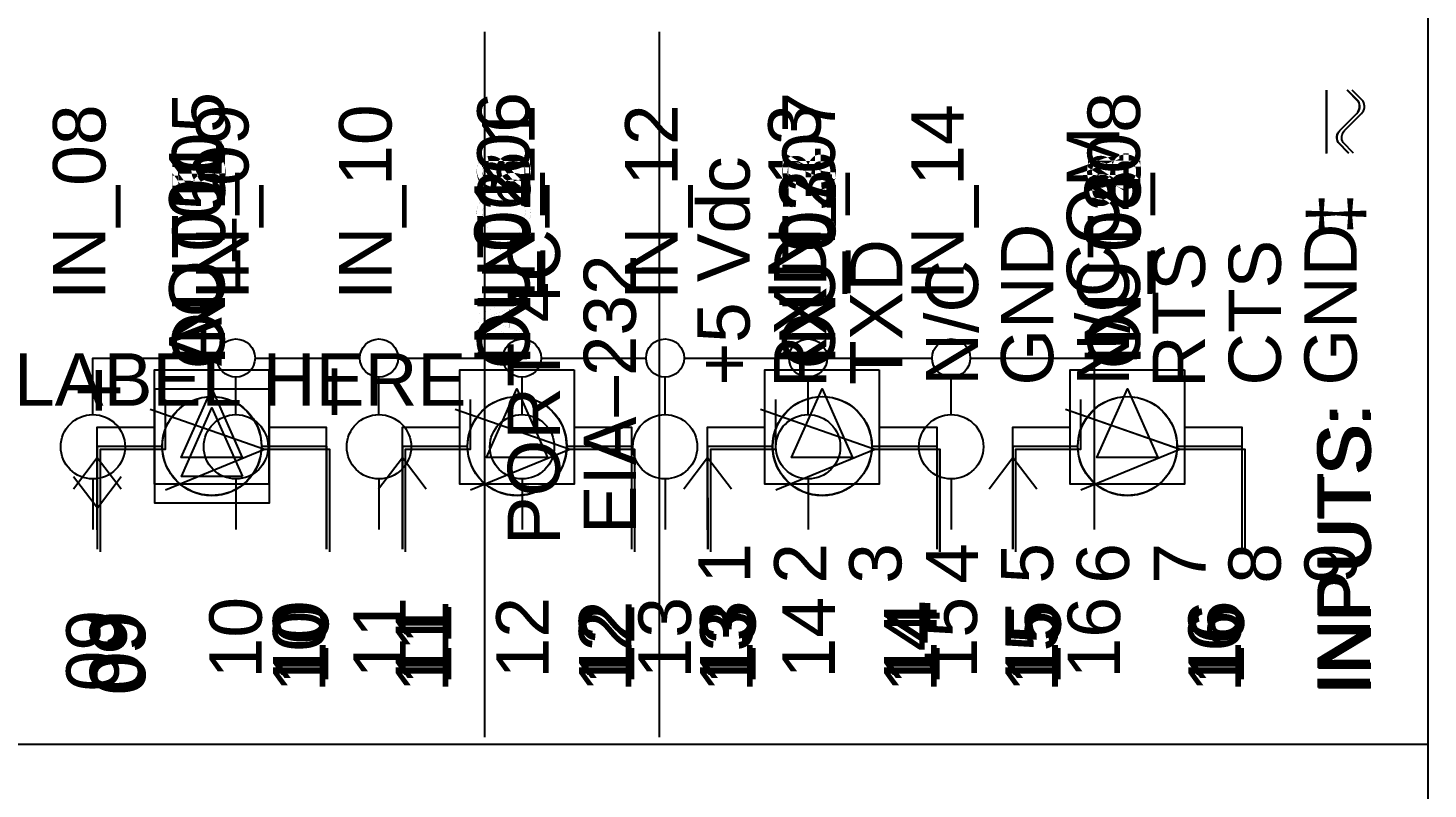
# Model space of a CAD drawing. Extents: x 0.3 to 23.7, y 0.2 to 17.8.
# Drawn here: x 11.554 to 13.389, y 5.007 to 6.005 of the extents above; entities that cross this region are included whole.
import ezdxf

# ---------------------------------------------------------------- set-up
doc = ezdxf.new("R2010")
doc.units = 0
doc.header["$MEASUREMENT"] = 0
for name, color, linetype in [('2_01__0-__EMPTY', 7, 'CONTINUOUS'), ('2_02__A-__SERIAL_COMMUNICA', 7, 'CONTINUOUS'), ('2_03__B-___3__DI___4__DO__', 7, 'CONTINUOUS'), ('2_04__1-___4__DI___4__DO_E', 7, 'CONTINUOUS'), ('2_05__C-___4__DI___4__DO_F', 7, 'CONTINUOUS'), ('2_06__D-___4__DI___3__DO_E', 7, 'CONTINUOUS'), ('2_07__2A___8__DO__ELECTROM', 7, 'CONTINUOUS'), ('2_08__2B___8__DO__ELECTROM', 7, 'CONTINUOUS'), ('2_09__2C___8__DO_ELECTROME', 7, 'CONTINUOUS'), ('2_10__2D___8__DO_ELECTROME', 7, 'CONTINUOUS'), ('2_11__2G___8__DO_ELECTROME', 7, 'CONTINUOUS'), ('2_12__3-___8__DI', 7, 'CONTINUOUS'), ('2_13__4-___14__DI', 7, 'CONTINUOUS'), ('2_14__5-___8__AI___20_MA_O', 7, 'CONTINUOUS'), ('2_15__6-___4__AI___4__AO__', 7, 'CONTINUOUS'), ('6_00_____DWG', 7, 'CONTINUOUS')]:
    doc.layers.add(name, color=color, linetype=linetype)
doc.styles.add('ARIAL', font='arial.ttf')

msp = doc.modelspace()

# ---------------------------------------------------------------- linework, layer by layer
at = {"layer": '2_02__A-__SERIAL_COMMUNICA'}
for points in [[(12.1526, 5.0748), (12.1526, 5.9998)], [(12.3814, 5.0748), (12.3814, 5.9998)]]:
    msp.add_lwpolyline(points, dxfattribs=at)
at = {"layer": '2_03__B-___3__DI___4__DO__'}
for points in [[(13.2558, 5.8404), (13.2558, 5.9234)], [(11.8697, 5.5314), (11.8697, 5.3814), (11.7197, 5.3814), (11.7197, 5.5314), (11.8697, 5.5314)], [(11.8347, 5.4164), (11.7547, 5.4164), (11.7947, 5.5064), (11.8347, 5.4164)], [(11.6448, 5.3214), (11.6447, 5.4564), (11.7197, 5.4564)], [(11.8697, 5.4564), (11.9449, 5.4564), (11.9449, 5.3214)], [(12.0447, 5.3214), (12.0447, 5.4564), (12.1299, 5.4564)], [(12.2599, 5.4564), (12.3448, 5.4564), (12.3448, 5.3214)], [(12.4447, 5.3214), (12.4447, 5.4564), (12.5298, 5.4564)], [(12.6598, 5.4564), (12.7448, 5.4564), (12.7448, 5.3214)], [(12.8447, 5.3214), (12.8447, 5.4564), (12.9298, 5.4564)], [(13.0598, 5.4564), (13.1448, 5.4564), (13.1448, 5.3214)], [(11.6135, 5.4164), (11.6447, 5.3752), (11.6759, 5.4164)]]:
    msp.add_lwpolyline(points, dxfattribs=at)
msp.add_lwpolyline([(13.2911, 5.8404), (13.2773, 5.8544, -0.328455), (13.2794, 5.8704), (13.3016, 5.8927, 0.339292), (13.3036, 5.9086), (13.2891, 5.9234)], format="xyb", dxfattribs=at)
for centre in [(12.1949, 5.4564), (12.5948, 5.4564), (12.9948, 5.4564)]:
    msp.add_circle(centre, 0.065, dxfattribs=at)
at = {"layer": '2_04__1-___4__DI___4__DO_E'}
for points in [[(13.2558, 5.8404), (13.2558, 5.9234)], [(11.6446, 5.3214), (11.6446, 5.4564), (11.7296, 5.4564)], [(11.8596, 5.4564), (11.9446, 5.4564), (11.9446, 5.3214)], [(12.0447, 5.3214), (12.0447, 5.4564), (12.1296, 5.4564)], [(12.2597, 5.4564), (12.3447, 5.4564), (12.3447, 5.3214)], [(12.4447, 5.3214), (12.4447, 5.4564), (12.5297, 5.4564)], [(12.6597, 5.4564), (12.7447, 5.4564), (12.7447, 5.3214)], [(12.8446, 5.3214), (12.8446, 5.4564), (12.9298, 5.4564)], [(13.0598, 5.4564), (13.1448, 5.4564), (13.1448, 5.3214)]]:
    msp.add_lwpolyline(points, dxfattribs=at)
msp.add_lwpolyline([(13.2911, 5.8404), (13.2773, 5.8544, -0.328455), (13.2794, 5.8704), (13.3016, 5.8927, 0.339292), (13.3036, 5.9086), (13.2891, 5.9234)], format="xyb", dxfattribs=at)
for points in [[(11.7946, 5.5214), (11.8077, 5.52), (11.8199, 5.5163), (11.8309, 5.5103), (11.8406, 5.5023), (11.8485, 5.4927), (11.8545, 5.4817), (11.8583, 5.4695), (11.8596, 5.4564), (11.8583, 5.4433), (11.8545, 5.4311), (11.8485, 5.42), (11.8406, 5.4104), (11.8309, 5.4025), (11.8199, 5.3965), (11.8077, 5.3927), (11.7946, 5.3914), (11.7815, 5.3927), (11.7693, 5.3965), (11.7583, 5.4025), (11.7486, 5.4104), (11.7407, 5.42), (11.7347, 5.4311), (11.7309, 5.4433), (11.7296, 5.4564), (11.7309, 5.4695), (11.7347, 5.4817), (11.7407, 5.4927), (11.7486, 5.5023), (11.7583, 5.5103), (11.7693, 5.5163), (11.7815, 5.52)], [(12.1947, 5.5214), (12.2078, 5.52), (12.22, 5.5163), (12.231, 5.5103), (12.2406, 5.5023), (12.2486, 5.4927), (12.2546, 5.4817), (12.2583, 5.4695), (12.2597, 5.4564), (12.2583, 5.4433), (12.2546, 5.4311), (12.2486, 5.42), (12.2406, 5.4104), (12.231, 5.4025), (12.22, 5.3965), (12.2078, 5.3927), (12.1947, 5.3914), (12.1816, 5.3927), (12.1694, 5.3965), (12.1583, 5.4025), (12.1487, 5.4104), (12.1408, 5.42), (12.1348, 5.4311), (12.131, 5.4433), (12.1297, 5.4564), (12.131, 5.4695), (12.1348, 5.4817), (12.1408, 5.4927), (12.1487, 5.5023), (12.1583, 5.5103), (12.1694, 5.5163), (12.1816, 5.52)], [(12.5947, 5.5214), (12.6078, 5.52), (12.62, 5.5163), (12.6311, 5.5103), (12.6407, 5.5023), (12.6486, 5.4927), (12.6546, 5.4817), (12.6584, 5.4695), (12.6597, 5.4564), (12.6584, 5.4433), (12.6546, 5.4311), (12.6486, 5.42), (12.6407, 5.4104), (12.6311, 5.4025), (12.62, 5.3965), (12.6078, 5.3927), (12.5947, 5.3914), (12.5816, 5.3927), (12.5694, 5.3965), (12.5584, 5.4025), (12.5488, 5.4104), (12.5408, 5.42), (12.5348, 5.4311), (12.5311, 5.4433), (12.5297, 5.4564), (12.5311, 5.4695), (12.5348, 5.4817), (12.5408, 5.4927), (12.5488, 5.5023), (12.5584, 5.5103), (12.5694, 5.5163), (12.5816, 5.52)], [(12.9948, 5.5214), (13.0079, 5.52), (13.0201, 5.5163), (13.0311, 5.5103), (13.0408, 5.5023), (13.0487, 5.4927), (13.0547, 5.4817), (13.0585, 5.4695), (13.0598, 5.4564), (13.0585, 5.4433), (13.0547, 5.4311), (13.0487, 5.42), (13.0408, 5.4104), (13.0311, 5.4025), (13.0201, 5.3965), (13.0079, 5.3927), (12.9948, 5.3914), (12.9817, 5.3927), (12.9695, 5.3965), (12.9585, 5.4025), (12.9488, 5.4104), (12.9409, 5.42), (12.9349, 5.4311), (12.9311, 5.4433), (12.9298, 5.4564), (12.9311, 5.4695), (12.9349, 5.4817), (12.9409, 5.4927), (12.9488, 5.5023), (12.9585, 5.5103), (12.9695, 5.5163), (12.9817, 5.52)]]:
    msp.add_lwpolyline(points, close=True, dxfattribs=at)
for centre in [(11.7946, 5.4564), (12.1947, 5.4564), (12.5947, 5.4564), (12.9948, 5.4564)]:
    msp.add_circle(centre, 0.065, dxfattribs=at)
at = {"layer": '2_05__C-___4__DI___4__DO_F'}
for points in [[(13.2558, 5.8403), (13.2558, 5.9233)], [(11.6446, 5.3213), (11.6446, 5.4563), (11.7296, 5.4563)], [(11.8596, 5.4563), (11.9446, 5.4563), (11.9446, 5.3213)], [(12.0447, 5.3213), (12.0447, 5.4563), (12.1296, 5.4563)], [(12.2597, 5.4563), (12.3447, 5.4563), (12.3447, 5.3213)], [(12.4447, 5.3213), (12.4447, 5.4563), (12.5297, 5.4563)], [(12.6597, 5.4563), (12.7447, 5.4563), (12.7447, 5.3213)], [(12.8446, 5.3213), (12.8446, 5.4563), (12.9298, 5.4563)], [(13.0598, 5.4563), (13.1448, 5.4563), (13.1448, 5.3213)]]:
    msp.add_lwpolyline(points, dxfattribs=at)
msp.add_lwpolyline([(13.2847, 5.8403), (13.271, 5.8544, -0.328455), (13.273, 5.8703), (13.2952, 5.8926, 0.339292), (13.2973, 5.9085), (13.2828, 5.9233)], format="xyb", dxfattribs=at)
for centre in [(11.7946, 5.4563), (12.1947, 5.4563), (12.5947, 5.4563), (12.9946, 5.4563)]:
    msp.add_circle(centre, 0.065, dxfattribs=at)
at = {"layer": '2_06__D-___4__DI___3__DO_E'}
for points in [[(13.2558, 5.8404), (13.2558, 5.9234)], [(11.6446, 5.3214), (11.6446, 5.4564), (11.7296, 5.4564)], [(11.8596, 5.4564), (11.9446, 5.4564), (11.9446, 5.3214)], [(12.0447, 5.3214), (12.0447, 5.4564), (12.1297, 5.4564)], [(12.2597, 5.4564), (12.3447, 5.4564), (12.3447, 5.3214)], [(12.4448, 5.3214), (12.4447, 5.4564), (12.5297, 5.4564)], [(12.6597, 5.4564), (12.7447, 5.4564), (12.7447, 5.3214)], [(12.8446, 5.3214), (12.8446, 5.4564), (12.9298, 5.4564)], [(13.0598, 5.4564), (13.1448, 5.4564), (13.1448, 5.3214)]]:
    msp.add_lwpolyline(points, dxfattribs=at)
msp.add_lwpolyline([(13.2847, 5.8404), (13.271, 5.8544, -0.328455), (13.2731, 5.8704), (13.2952, 5.8927, 0.339292), (13.2973, 5.9086), (13.2828, 5.9234)], format="xyb", dxfattribs=at)
for centre in [(11.7946, 5.4564), (12.1947, 5.4564), (12.5948, 5.4564), (12.9946, 5.4564)]:
    msp.add_circle(centre, 0.065, dxfattribs=at)
at = {"layer": '2_07__2A___8__DO__ELECTROM'}
for points in [[(11.6486, 5.3175), (11.6486, 5.4525), (11.7337, 5.4525)], [(11.7337, 5.3988), (11.8637, 5.4525), (11.9487, 5.4525), (11.9487, 5.3175)], [(12.0486, 5.3175), (12.0486, 5.4525), (12.1337, 5.4525)], [(12.1337, 5.3988), (12.2637, 5.4525), (12.3487, 5.4525), (12.3487, 5.3175)], [(12.4486, 5.3175), (12.4486, 5.4525), (12.5336, 5.4525)], [(12.5337, 5.3988), (12.6637, 5.4525), (12.7486, 5.4525), (12.7486, 5.3175)], [(12.8485, 5.3175), (12.8485, 5.4525), (12.9336, 5.4525)], [(12.9337, 5.3988), (13.0636, 5.4525), (13.1486, 5.4525), (13.1486, 5.3175)]]:
    msp.add_lwpolyline(points, dxfattribs=at)
at = {"layer": '2_08__2B___8__DO__ELECTROM'}
for points in [[(11.6486, 5.3175), (11.6486, 5.4525), (11.7337, 5.4525), (11.7337, 5.5175)], [(12.0486, 5.3175), (12.0486, 5.4525), (12.1337, 5.4525), (12.1337, 5.5175)], [(12.4486, 5.3175), (12.4486, 5.4525), (12.5337, 5.4525), (12.5337, 5.5175)], [(12.8485, 5.3175), (12.8485, 5.4525), (12.9336, 5.4525), (12.9336, 5.5175)], [(11.7137, 5.505), (11.8637, 5.4525), (11.9487, 5.4525), (11.9487, 5.3175)], [(12.1137, 5.505), (12.2637, 5.4525), (12.3487, 5.4525), (12.3487, 5.3175)], [(12.5137, 5.505), (12.6637, 5.4525), (12.7487, 5.4525), (12.7487, 5.3175)], [(12.9136, 5.505), (13.0636, 5.4525), (13.1486, 5.4525), (13.1486, 5.3175)]]:
    msp.add_lwpolyline(points, dxfattribs=at)
at = {"layer": '2_09__2C___8__DO_ELECTROME'}
for points in [[(12.4486, 5.3175), (12.4486, 5.4525), (12.5337, 5.4525), (12.5337, 5.5175)], [(12.8485, 5.3175), (12.8485, 5.4525), (12.9336, 5.4525), (12.9336, 5.5175)], [(12.5137, 5.505), (12.6637, 5.4525), (12.7487, 5.4525), (12.7487, 5.3175)], [(12.9136, 5.505), (13.0636, 5.4525), (13.1486, 5.4525), (13.1486, 5.3175)], [(11.6486, 5.3175), (11.6486, 5.4525), (11.7337, 5.4525)], [(11.7337, 5.3988), (11.8637, 5.4525), (11.9487, 5.4525), (11.9487, 5.3175)], [(12.0486, 5.3175), (12.0486, 5.4525), (12.1337, 5.4525)], [(12.1337, 5.3988), (12.2637, 5.4525), (12.3487, 5.4525), (12.3487, 5.3175)]]:
    msp.add_lwpolyline(points, dxfattribs=at)
at = {"layer": '2_10__2D___8__DO_ELECTROME'}
for points in [[(11.6486, 5.3175), (11.6486, 5.4525), (11.7337, 5.4525), (11.7337, 5.5175)], [(12.0486, 5.3175), (12.0486, 5.4525), (12.1337, 5.4525), (12.1337, 5.5175)], [(12.4486, 5.3175), (12.4486, 5.4525), (12.5337, 5.4525), (12.5337, 5.5175)], [(12.8485, 5.3175), (12.8485, 5.4525), (12.9336, 5.4525), (12.9336, 5.5175)], [(11.7137, 5.505), (11.8637, 5.4525), (11.9487, 5.4525), (11.9487, 5.3175)], [(12.1137, 5.505), (12.2637, 5.4525), (12.3487, 5.4525), (12.3487, 5.3175)], [(12.5137, 5.505), (12.6637, 5.4525), (12.7487, 5.4525), (12.7487, 5.3175)], [(12.9136, 5.505), (13.0637, 5.4525), (13.1486, 5.4525), (13.1486, 5.3175)]]:
    msp.add_lwpolyline(points, dxfattribs=at)
at = {"layer": '2_11__2G___8__DO_ELECTROME'}
for points in [[(11.6486, 5.3175), (11.6486, 5.4525), (11.7337, 5.4525), (11.7337, 5.5175)], [(12.0486, 5.3175), (12.0486, 5.4525), (12.1337, 5.4525), (12.1337, 5.5175)], [(12.4486, 5.3175), (12.4486, 5.4525), (12.5337, 5.4525), (12.5337, 5.5175)], [(12.8485, 5.3175), (12.8485, 5.4525), (12.9336, 5.4525), (12.9336, 5.5175)], [(11.7137, 5.505), (11.8637, 5.4525), (11.9487, 5.4525), (11.9487, 5.3175)], [(12.1137, 5.505), (12.2637, 5.4525), (12.3487, 5.4525), (12.3487, 5.3175)], [(12.5137, 5.505), (12.6637, 5.4525), (12.7487, 5.4525), (12.7487, 5.3175)], [(12.9136, 5.505), (13.0636, 5.4525), (13.1486, 5.4525), (13.1486, 5.3175)]]:
    msp.add_lwpolyline(points, dxfattribs=at)
at = {"layer": '2_12__3-___8__DI'}
for points in [[(13.256, 5.8404), (13.256, 5.9234)], [(11.6448, 5.3214), (11.6448, 5.4564), (11.7298, 5.4564)], [(11.8598, 5.4564), (11.9448, 5.4564), (11.9448, 5.3214)], [(12.0449, 5.3214), (12.0449, 5.4564), (12.1299, 5.4564)], [(12.2599, 5.4564), (12.3449, 5.4564), (12.3449, 5.3214)], [(12.445, 5.3214), (12.4449, 5.4564), (12.5299, 5.4564)], [(12.6599, 5.4564), (12.7449, 5.4564), (12.7449, 5.3214)], [(12.8448, 5.3214), (12.8448, 5.4564), (12.9298, 5.4564)], [(13.0598, 5.4564), (13.1448, 5.4564), (13.1448, 5.3214)]]:
    msp.add_lwpolyline(points, dxfattribs=at)
msp.add_lwpolyline([(13.2849, 5.8404), (13.2712, 5.8544, -0.328455), (13.2733, 5.8704), (13.2954, 5.8927, 0.339292), (13.2975, 5.9086), (13.283, 5.9234)], format="xyb", dxfattribs=at)
for centre in [(11.7948, 5.4564), (12.1949, 5.4564), (12.5949, 5.4564), (12.9948, 5.4564)]:
    msp.add_circle(centre, 0.065, dxfattribs=at)
at = {"layer": '2_13__4-___14__DI'}
for points in [[(13.2558, 5.8404), (13.2558, 5.9234)], [(11.6387, 5.4978), (11.6387, 5.5719), (11.8012, 5.5719)], [(11.8512, 5.5719), (11.9887, 5.5719)], [(12.0387, 5.5719), (12.1762, 5.5719)], [(12.2262, 5.5719), (12.3637, 5.5719)], [(12.4137, 5.5719), (12.5512, 5.5719)], [(12.6012, 5.5719), (12.7387, 5.5719)], [(12.7887, 5.5719), (12.9512, 5.5719), (12.9512, 5.3469)], [(11.8262, 5.4978), (11.8262, 5.5469)], [(12.0137, 5.4978), (12.0137, 5.5469)], [(12.2012, 5.4978), (12.2012, 5.5469)], [(12.3887, 5.4978), (12.3887, 5.5469)], [(12.5762, 5.4978), (12.5762, 5.5469)], [(12.7637, 5.4978), (12.7637, 5.5469)], [(11.6387, 5.4133), (11.6387, 5.3469)], [(11.8262, 5.4133), (11.8262, 5.3469)], [(12.0137, 5.4133), (12.0137, 5.3469)], [(12.2012, 5.4133), (12.2012, 5.3469)], [(12.3887, 5.4133), (12.3887, 5.3469)], [(12.5762, 5.4133), (12.5762, 5.3469)], [(12.7637, 5.4133), (12.7637, 5.3469)]]:
    msp.add_lwpolyline(points, dxfattribs=at)
msp.add_lwpolyline([(13.2847, 5.8404), (13.271, 5.8544, -0.328455), (13.273, 5.8704), (13.2952, 5.8927, 0.339292), (13.2973, 5.9086), (13.2828, 5.9234)], format="xyb", dxfattribs=at)
for centre, radius in [((11.8262, 5.5719), 0.025), ((12.0137, 5.5719), 0.025), ((12.2012, 5.5719), 0.025), ((12.3887, 5.5719), 0.025), ((12.5762, 5.5719), 0.025), ((12.7637, 5.5719), 0.025), ((11.6387, 5.4555), 0.0422), ((11.8262, 5.4555), 0.0422), ((12.0137, 5.4555), 0.0422), ((12.2012, 5.4555), 0.0422), ((12.3887, 5.4555), 0.0422), ((12.5762, 5.4555), 0.0422), ((12.7637, 5.4555), 0.0422)]:
    msp.add_circle(centre, radius, dxfattribs=at)
at = {"layer": '2_14__5-___8__AI___20_MA_O'}
for points in [[(11.8694, 5.5564), (11.8694, 5.4064), (11.7194, 5.4064), (11.7194, 5.5564), (11.8694, 5.5564)], [(12.2695, 5.5564), (12.2695, 5.4064), (12.1195, 5.4064), (12.1195, 5.5564), (12.2695, 5.5564)], [(12.6695, 5.5564), (12.6695, 5.4064), (12.5196, 5.4064), (12.5196, 5.5564), (12.6695, 5.5564)], [(13.0696, 5.5564), (13.0696, 5.4064), (12.9196, 5.4064), (12.9196, 5.5564), (13.0696, 5.5564)], [(11.8344, 5.4414), (11.7544, 5.4414), (11.7944, 5.5314), (11.8344, 5.4414)], [(12.2345, 5.4414), (12.1545, 5.4414), (12.1945, 5.5314), (12.2345, 5.4414)], [(12.6345, 5.4414), (12.5545, 5.4414), (12.5945, 5.5314), (12.6345, 5.4414)], [(13.0346, 5.4414), (12.9546, 5.4414), (12.9946, 5.5314), (13.0346, 5.4414)], [(11.6444, 5.3464), (11.6444, 5.4814), (11.7194, 5.4814)], [(11.8694, 5.4814), (11.9445, 5.4814), (11.9445, 5.3464)], [(12.0444, 5.3464), (12.0444, 5.4814), (12.1195, 5.4814)], [(12.2695, 5.4814), (12.3446, 5.4814), (12.3446, 5.3464)], [(12.4445, 5.3464), (12.4445, 5.4814), (12.5195, 5.4814)], [(12.6696, 5.4814), (12.7447, 5.4814), (12.7447, 5.3464)], [(12.8446, 5.3464), (12.8445, 5.4814), (12.9196, 5.4814)], [(13.0696, 5.4814), (13.1447, 5.4814), (13.1447, 5.3464)], [(11.6132, 5.4002), (11.6444, 5.4414), (11.6756, 5.4002)], [(12.0132, 5.4002), (12.0444, 5.4414), (12.0756, 5.4002)], [(12.4133, 5.4002), (12.4445, 5.4414), (12.4757, 5.4002)], [(12.8133, 5.4002), (12.8446, 5.4414), (12.8758, 5.4002)]]:
    msp.add_lwpolyline(points, dxfattribs=at)
at = {"layer": '2_15__6-___4__AI___4__AO__'}
for points in [[(11.8694, 5.5564), (11.8694, 5.4064), (11.7194, 5.4064), (11.7194, 5.5564), (11.8694, 5.5564)], [(12.2695, 5.5564), (12.2695, 5.4064), (12.1195, 5.4064), (12.1195, 5.5564), (12.2695, 5.5564)], [(12.6695, 5.5564), (12.6695, 5.4064), (12.5196, 5.4064), (12.5196, 5.5564), (12.6695, 5.5564)], [(13.0696, 5.5564), (13.0696, 5.4064), (12.9196, 5.4064), (12.9196, 5.5564), (13.0696, 5.5564)], [(11.8344, 5.4414), (11.7544, 5.4414), (11.7944, 5.5314), (11.8344, 5.4414)], [(12.2345, 5.4414), (12.1545, 5.4414), (12.1945, 5.5314), (12.2345, 5.4414)], [(12.6345, 5.4414), (12.5545, 5.4414), (12.5945, 5.5314), (12.6345, 5.4414)], [(13.0346, 5.4414), (12.9546, 5.4414), (12.9946, 5.5314), (13.0346, 5.4414)], [(11.6444, 5.3464), (11.6444, 5.4814), (11.7194, 5.4814)], [(11.8694, 5.4814), (11.9445, 5.4814), (11.9445, 5.3464)], [(12.0444, 5.3464), (12.0444, 5.4814), (12.1195, 5.4814)], [(12.2695, 5.4814), (12.3446, 5.4814), (12.3446, 5.3464)], [(12.4445, 5.3464), (12.4445, 5.4814), (12.5195, 5.4814)], [(12.6696, 5.4814), (12.7447, 5.4814), (12.7447, 5.3464)], [(12.8446, 5.3464), (12.8445, 5.4814), (12.9196, 5.4814)], [(13.0696, 5.4814), (13.1447, 5.4814), (13.1447, 5.3464)], [(11.6132, 5.4002), (11.6444, 5.4414), (11.6756, 5.4002)], [(12.0132, 5.4002), (12.0444, 5.4414), (12.0756, 5.4002)], [(12.4133, 5.4002), (12.4445, 5.4414), (12.4757, 5.4002)], [(12.8133, 5.4002), (12.8446, 5.4414), (12.8758, 5.4002)]]:
    msp.add_lwpolyline(points, dxfattribs=at)
at = {"layer": '6_00_____DWG'}
msp.add_lwpolyline([(13.3087, 8.3481), (9.5987, 8.3481, 0.414213), (9.5187, 8.2681), (9.5187, 2.1031, 0.414212), (9.5987, 2.0231), (13.3087, 2.0231, 0.414211), (13.3887, 2.1031), (13.3887, 8.2681, 0.414219)], format="xyb", close=True, dxfattribs=at)
msp.add_lwpolyline([(13.3887, 5.0648), (9.5187, 5.0648)], dxfattribs=at)

# ---------------------------------------------------------------- texts
at = {"layer": '2_01__0-__EMPTY', "style": 'ARIAL'}
msp.add_text('PLACE EXPANSION CARD LABEL HERE', height=0.068833, dxfattribs=at).set_placement((10.3062, 5.5093))
at = {"layer": '2_02__A-__SERIAL_COMMUNICA', "style": 'ARIAL'}
for s, height, p in [('+5 Vdc', 0.06846, (12.4996, 5.5359)), ('PORT 4C', 0.06846, (12.2509, 5.3265)), ('RXD', 0.06846, (12.6001, 5.5325)), ('GND', 0.06846, (12.8974, 5.5357)), ('GND', 0.06846, (13.2952, 5.5357)), ('TXD', 0.06846, (12.6996, 5.5367)), ('RTS', 0.06846, (13.0963, 5.5325)), ('CTS', 0.06846, (13.1958, 5.5357)), ('EIA–232', 0.06846, (12.3504, 5.3409)), ('N/C', 0.06846, (12.799, 5.5358)), ('N/C', 0.06846, (12.9969, 5.5358)), ('1', 0.0685, (12.5006, 5.2759)), ('2', 0.0685, (12.6001, 5.2759)), ('3', 0.0685, (12.6985, 5.2759)), ('4', 0.0685, (12.799, 5.2759)), ('5', 0.0685, (12.8973, 5.276)), ('6', 0.0685, (12.9968, 5.2759)), ('7', 0.0685, (13.0974, 5.2759)), ('8', 0.0685, (13.1957, 5.2759)), ('9', 0.0685, (13.2952, 5.2759))]:
    msp.add_text(s, height=height, rotation=90, dxfattribs=at).set_placement(p)
at = {"layer": '2_03__B-___3__DI___4__DO__', "style": 'ARIAL'}
for s, height, p in [('AO_01', 0.06883, (11.8075, 5.5613)), ('IN_01', 0.06883, (12.2075, 5.5613)), ('IN_02', 0.06883, (12.6075, 5.5613)), ('IN_03', 0.06883, (13.0074, 5.5613)), ('‡', 0.0688, (13.3007, 5.7345)), ('+', 0.0787, (11.6846, 5.4974)), ('–', 0.0787, (11.9844, 5.4972)), ('INPUTS:', 0.06883, (13.3125, 5.1335)), ('09', 0.06883, (11.7035, 5.1335)), ('10', 0.06883, (11.9435, 5.1335)), ('11', 0.06883, (12.1046, 5.1335)), ('12', 0.06883, (12.3446, 5.1335)), ('13', 0.06883, (12.5035, 5.1335)), ('14', 0.06883, (12.7446, 5.1335)), ('15', 0.06883, (12.9035, 5.1335)), ('16', 0.06883, (13.1435, 5.1335))]:
    msp.add_text(s, height=height, rotation=90, dxfattribs=at).set_placement(p)
at = {"layer": '2_04__1-___4__DI___4__DO_E', "style": 'ARIAL'}
for s, height, p in [('IN_01', 0.06883, (11.8118, 5.5623)), ('IN_01', 0.06883, (11.8118, 5.5619)), ('IN_02', 0.06883, (12.2118, 5.5623)), ('IN_02', 0.06883, (12.2118, 5.5619)), ('IN_03', 0.06883, (12.6118, 5.5623)), ('IN_03', 0.06883, (12.6118, 5.5619)), ('IN_04', 0.06883, (13.0118, 5.5623)), ('IN_04', 0.06883, (13.0118, 5.5619)), ('‡', 0.0688, (13.3007, 5.7345)), ('INPUTS:', 0.06883, (13.3136, 5.1296)), ('INPUTS:', 0.06883, (13.3136, 5.1292)), ('10', 0.06883, (11.9435, 5.1469)), ('10', 0.06883, (11.9435, 5.1468)), ('11', 0.06883, (12.1046, 5.1468)), ('11', 0.06883, (12.1046, 5.1469)), ('12', 0.06883, (12.3446, 5.1469)), ('12', 0.06883, (12.3446, 5.1468)), ('13', 0.06883, (12.5034, 5.1469)), ('13', 0.06883, (12.5035, 5.1468)), ('14', 0.06883, (12.7446, 5.1468)), ('14', 0.06883, (12.7446, 5.1469)), ('15', 0.06883, (12.9034, 5.1469)), ('15', 0.06883, (12.9035, 5.1468)), ('16', 0.06883, (13.1435, 5.1469)), ('16', 0.06883, (13.1435, 5.1468)), ('09', 0.06883, (11.7035, 5.1335)), ('09', 0.06883, (11.7035, 5.1333))]:
    msp.add_text(s, height=height, rotation=90, dxfattribs=at).set_placement(p)
at = {"layer": '2_05__C-___4__DI___4__DO_F', "style": 'ARIAL'}
for s, height, p in [('IN_01', 0.06883, (11.8118, 5.5622)), ('IN_02', 0.06883, (12.2118, 5.5622)), ('IN_03', 0.06883, (12.6118, 5.5622)), ('IN_04', 0.06883, (13.0118, 5.5622)), ('‡', 0.0688, (13.3007, 5.7344)), ('INPUTS:', 0.06883, (13.3136, 5.1295)), ('10', 0.06883, (11.9435, 5.1468)), ('11', 0.06883, (12.1046, 5.1468)), ('12', 0.06883, (12.3446, 5.1468)), ('13', 0.06883, (12.5034, 5.1468)), ('14', 0.06883, (12.7446, 5.1468)), ('15', 0.06883, (12.9034, 5.1468)), ('16', 0.06883, (13.1435, 5.1468)), ('09', 0.06883, (11.7035, 5.1334))]:
    msp.add_text(s, height=height, rotation=90, dxfattribs=at).set_placement(p)
at = {"layer": '2_06__D-___4__DI___3__DO_E', "style": 'ARIAL'}
for s, height, p in [('IN_01', 0.06883, (11.8118, 5.5623)), ('IN_02', 0.06883, (12.2119, 5.5623)), ('IN_03', 0.06883, (12.6118, 5.5623)), ('IN_04', 0.06883, (13.0118, 5.5623)), ('‡', 0.0688, (13.3007, 5.7345)), ('INPUTS:', 0.06883, (13.3136, 5.1296)), ('10', 0.06883, (11.9435, 5.1469)), ('11', 0.06883, (12.1046, 5.1469)), ('12', 0.06883, (12.3446, 5.1469)), ('13', 0.06883, (12.5035, 5.1469)), ('14', 0.06883, (12.7446, 5.1469)), ('15', 0.06883, (12.9035, 5.1469)), ('16', 0.06883, (13.1435, 5.1469)), ('09', 0.06883, (11.7035, 5.1335))]:
    msp.add_text(s, height=height, rotation=90, dxfattribs=at).set_placement(p)
at = {"layer": '2_07__2A___8__DO__ELECTROM', "style": 'ARIAL'}
for s, p in [('OUT_05', (11.8113, 5.5575)), ('OUT_06', (12.2113, 5.5575)), ('OUT_07', (12.6113, 5.5575)), ('OUT_08', (13.0113, 5.5575)), ('09', (11.7075, 5.1296)), ('10', (11.9475, 5.143)), ('11', (12.1086, 5.143)), ('12', (12.3486, 5.143)), ('13', (12.5074, 5.143)), ('14', (12.7486, 5.143)), ('15', (12.9074, 5.143)), ('16', (13.1475, 5.143))]:
    msp.add_text(s, height=0.06883, rotation=90, dxfattribs=at).set_placement(p)
at = {"layer": '2_08__2B___8__DO__ELECTROM', "style": 'ARIAL'}
for s, p in [('OUT_05', (11.8113, 5.5574)), ('OUT_06', (12.2113, 5.5574)), ('OUT_07', (12.6113, 5.5574)), ('OUT_08', (13.0113, 5.5574)), ('09', (11.7075, 5.1295)), ('10', (11.9475, 5.143)), ('11', (12.1086, 5.143)), ('12', (12.3486, 5.143)), ('13', (12.5074, 5.143)), ('14', (12.7486, 5.143)), ('15', (12.9074, 5.143)), ('16', (13.1475, 5.143))]:
    msp.add_text(s, height=0.06883, rotation=90, dxfattribs=at).set_placement(p)
at = {"layer": '2_09__2C___8__DO_ELECTROME', "style": 'ARIAL'}
for s, p in [('OUT_05', (11.8113, 5.5574)), ('OUT_06', (12.2113, 5.5574)), ('OUT_07', (12.6113, 5.5574)), ('OUT_08', (13.0113, 5.5574)), ('09', (11.7075, 5.1295)), ('10', (11.9475, 5.143)), ('11', (12.1086, 5.143)), ('12', (12.3486, 5.143)), ('13', (12.5074, 5.143)), ('14', (12.7486, 5.143)), ('15', (12.9074, 5.143)), ('16', (13.1475, 5.143))]:
    msp.add_text(s, height=0.06883, rotation=90, dxfattribs=at).set_placement(p)
at = {"layer": '2_10__2D___8__DO_ELECTROME', "style": 'ARIAL'}
for s, p in [('OUT_05', (11.8113, 5.5574)), ('OUT_06', (12.2113, 5.5574)), ('OUT_07', (12.6113, 5.5574)), ('OUT_08', (13.0113, 5.5574)), ('09', (11.7075, 5.1295)), ('10', (11.9475, 5.143)), ('11', (12.1086, 5.143)), ('12', (12.3486, 5.143)), ('13', (12.5074, 5.143)), ('14', (12.7486, 5.143)), ('15', (12.9074, 5.143)), ('16', (13.1475, 5.143))]:
    msp.add_text(s, height=0.06883, rotation=90, dxfattribs=at).set_placement(p)
at = {"layer": '2_11__2G___8__DO_ELECTROME', "style": 'ARIAL'}
for s, p in [('OUT_05', (11.8113, 5.5574)), ('OUT_06', (12.2113, 5.5574)), ('OUT_07', (12.6113, 5.5574)), ('OUT_08', (13.0113, 5.5574)), ('09', (11.7075, 5.1295)), ('10', (11.9475, 5.143)), ('11', (12.1086, 5.143)), ('12', (12.3486, 5.143)), ('13', (12.5074, 5.143)), ('14', (12.7486, 5.143)), ('15', (12.9074, 5.143)), ('16', (13.1475, 5.143))]:
    msp.add_text(s, height=0.06883, rotation=90, dxfattribs=at).set_placement(p)
at = {"layer": '2_12__3-___8__DI', "style": 'ARIAL'}
for s, height, p in [('IN_05', 0.06883, (11.812, 5.5623)), ('IN_06', 0.06883, (12.212, 5.5623)), ('IN_07', 0.06883, (12.612, 5.5623)), ('IN_08', 0.06883, (13.012, 5.5623)), ('‡', 0.0688, (13.3009, 5.7345)), ('INPUTS:', 0.06883, (13.3138, 5.1296)), ('10', 0.06883, (11.9437, 5.1469)), ('11', 0.06883, (12.1048, 5.1469)), ('12', 0.06883, (12.3448, 5.1469)), ('13', 0.06883, (12.5036, 5.1469)), ('14', 0.06883, (12.7448, 5.1469)), ('15', 0.06883, (12.9037, 5.1469)), ('16', 0.06883, (13.1437, 5.1469)), ('09', 0.06883, (11.7037, 5.1335))]:
    msp.add_text(s, height=height, rotation=90, dxfattribs=at).set_placement(p)
at = {"layer": '2_13__4-___14__DI', "style": 'ARIAL'}
for s, height, p in [('IN_08', 0.06883, (11.6552, 5.6481)), ('IN_09', 0.06883, (11.8427, 5.6481)), ('IN_10', 0.06883, (12.0302, 5.6481)), ('IN_11', 0.06883, (12.2177, 5.6481)), ('IN_12', 0.06883, (12.4052, 5.6481)), ('IN_13', 0.06883, (12.5927, 5.6481)), ('IN_14', 0.06883, (12.7802, 5.6481)), ('COM', 0.06883, (12.984, 5.6517)), ('‡', 0.0688, (13.3007, 5.7344)), ('INPUTS:', 0.06883, (13.3125, 5.1307)), ('10', 0.06883, (11.8601, 5.1516)), ('11', 0.06883, (12.0487, 5.1516)), ('12', 0.06883, (12.2362, 5.1516)), ('13', 0.06883, (12.4226, 5.1516)), ('14', 0.06883, (12.6112, 5.1516)), ('15', 0.06883, (12.7976, 5.1516)), ('16', 0.06883, (12.9851, 5.1516)), ('09', 0.06883, (11.6726, 5.1346))]:
    msp.add_text(s, height=height, rotation=90, dxfattribs=at).set_placement(p)
at = {"layer": '2_14__5-___8__AI___20_MA_O', "style": 'ARIAL'}
for s, p in [('AI_05', (11.8118, 5.5918)), ('AI_06', (12.2118, 5.5918)), ('AI_07', (12.6117, 5.5918)), ('AI_08', (13.0117, 5.5918)), ('10', (11.9434, 5.1718)), ('11', (12.1046, 5.1718)), ('12', (12.3445, 5.1718)), ('13', (12.5034, 5.1718)), ('14', (12.7445, 5.1718)), ('15', (12.9034, 5.1718)), ('16', (13.1434, 5.1718)), ('09', (11.7035, 5.1584))]:
    msp.add_text(s, height=0.06883, rotation=90, dxfattribs=at).set_placement(p)
at = {"layer": '2_15__6-___4__AI___4__AO__', "style": 'ARIAL'}
for s, p in [('AI_01', (11.8118, 5.5918)), ('AI_02', (12.2117, 5.5918)), ('AI_03', (12.6117, 5.5918)), ('AI_04', (13.0117, 5.5918)), ('10', (11.9434, 5.1718)), ('11', (12.1046, 5.1718)), ('12', (12.3445, 5.1718)), ('13', (12.5034, 5.1718)), ('14', (12.7445, 5.1718)), ('15', (12.9034, 5.1718)), ('16', (13.1434, 5.1718)), ('09', (11.7035, 5.1584))]:
    msp.add_text(s, height=0.06883, rotation=90, dxfattribs=at).set_placement(p)

doc.saveas('drawing.dxf')
